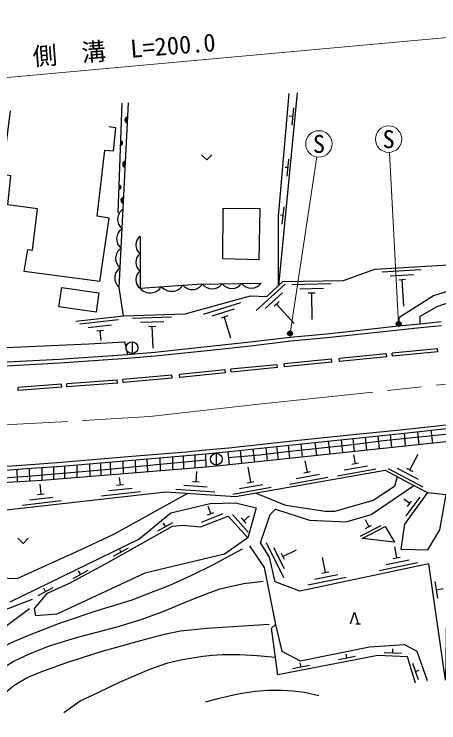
# Model space of a CAD drawing. Units: millimetres at full size, sheet at 1:1000; details may follow other scales. Extents: x 40000 to 680000, y 20000 to 380000.
# Drawn here: x 483970 to 527335, y 246693 to 319064 of the extents above; entities that cross this region are included whole.
import ezdxf
from ezdxf.enums import TextEntityAlignment as Align

# ---------------------------------------------------------------- set-up
doc = ezdxf.new("R2010")
doc.units = ezdxf.units.MM
doc.header["$LTSCALE"] = 1000
doc.linetypes.add('CHAIN', pattern=[18.5, 12, -1.5, 3.5, -1.5])
for name, color, linetype, lineweight in [('M-BGD', 7, 'Continuous', 25), ('M-BGD-HTXT', 7, 'Continuous', 13), ('M-BMK', 2, 'CHAIN', 13), ('M-STR-HTXT', 7, 'Continuous', 13), ('M-STR-STRC', 7, 'Continuous', 25)]:
    doc.layers.add(name, color=color, linetype=linetype, lineweight=lineweight)
doc.styles.add('ＭＳ ゴシック', font='')
doc.styles.get('ＭＳ ゴシック').set_extended_font_data('MS Gothic')

msp = doc.modelspace()

# ---------------------------------------------------------------- hatches: boundary and pattern name
at = {"layer": 'M-BGD'}
for points in [[(495519, 307955), (495564, 308579, 0.84072)], [(494854, 305699), (494869, 306137, -0.84072)], [(495337, 304050), (495292, 303426, -0.84072)], [(494687, 301176), (494702, 301613, -0.84072)], [(495153, 300384), (495108, 299760, -0.84072)]]:
    msp.add_hatch(color=256, dxfattribs=at).paths.add_polyline_path(points)
at = {"layer": 'M-STR-STRC'}
for points in [[(523448, 287550, -0.41421), (523348, 287211, -0.41421), (523009, 287311, -1)], [(512359, 286582, -0.41421), (512259, 286243, -0.41421), (511920, 286343, -1)]]:
    msp.add_hatch(color=256, dxfattribs=at).paths.add_polyline_path(points)

# ---------------------------------------------------------------- linework, layer by layer
at = {"layer": 'M-BGD'}
for p, q in [((494599, 298783), (495011, 309992)), ((512346, 307742), (512517, 309484)), ((495519, 307955), (495564, 308579)), ((512431, 308613), (512067, 308649)), ((494869, 306137), (494854, 305699)), ((495292, 303426), (495337, 304050)), ((511846, 302523), (512017, 304265)), ((511931, 303394), (511651, 303421)), ((494702, 301613), (494687, 301176)), ((495108, 299760), (495153, 300384)), ((511354, 297632), (511525, 299374)), ((511439, 298503), (511159, 298530)), ((525525, 292958), (521533, 292700)), ((524756, 292457), (522361, 292302)), ((523936, 291953), (523238, 291908)), ((523555, 291929), (523729, 289239)), ((511651, 291492), (508693, 288800)), ((516335, 291510), (512335, 291432)), ((515544, 291044), (513144, 290997)), ((511363, 290621), (509587, 289005)), ((514703, 290578), (514003, 290564)), ((514320, 290570), (514373, 287876)), ((507080, 289599), (503265, 288397)), ((511037, 289716), (510519, 289245)), ((506452, 288929), (504163, 288208)), ((510754, 289458), (512567, 287465)), ((500045, 288123), (496048, 287992)), ((505777, 288245), (505109, 288034)), ((505412, 288130), (506076, 286023)), ((494639, 287838), (490664, 287390)), ((499261, 287647), (496862, 287568)), ((493895, 287301), (491510, 287033)), ((493100, 286759), (492405, 286681)), ((492720, 286716), (492829, 285750)), ((498426, 287169), (497726, 287146)), ((498043, 287157), (498116, 284949)), ((496006, 285601), (496006, 284401)), ((527197, 284892), (522580, 284430)), ((522610, 284132), (522580, 284430)), ((527233, 284594), (522610, 284132)), ((527233, 284594), (527197, 284892)), ((516383, 283840), (511558, 283340)), ((516412, 283541), (516383, 283840)), ((521982, 284370), (517149, 283908)), ((517177, 283609), (517149, 283908)), ((522012, 284071), (517177, 283609)), ((522012, 284071), (521982, 284370)), ((510821, 283264), (506094, 282812)), ((510851, 282966), (510821, 283264)), ((511589, 283042), (511558, 283340)), ((516412, 283541), (511589, 283042)), ((505512, 282743), (500840, 282261)), ((500872, 281962), (500840, 282261)), ((505545, 282445), (500872, 281962)), ((505545, 282445), (505512, 282743)), ((506126, 282514), (506094, 282812)), ((510851, 282966), (506126, 282514)), ((494485, 281695), (489338, 281300)), ((494509, 281396), (494485, 281695)), ((500087, 282181), (495082, 281744)), ((495107, 281445), (495082, 281744)), ((500116, 281882), (495107, 281445)), ((500116, 281882), (500087, 282181)), ((488812, 281263), (484366, 280942)), ((484393, 280643), (484366, 280942)), ((488833, 280963), (484393, 280643)), ((488833, 280963), (488812, 281263)), ((489360, 281001), (489338, 281300)), ((494509, 281396), (489360, 281001)), ((526711, 275238), (526565, 276567)), ((518709, 274390), (518600, 275741)), ((519970, 274524), (519835, 275866)), ((521276, 274662), (521142, 275997)), ((522536, 274796), (522403, 276123)), ((523938, 274944), (523815, 276265)), ((525342, 275093), (525197, 276417)), ((512132, 273693), (511987, 275044)), ((513427, 273830), (513285, 275184)), ((514866, 273983), (514724, 275335)), ((516226, 274127), (516084, 275477)), ((517547, 274267), (517405, 275616)), ((505957, 273038), (505834, 274382)), ((507215, 273172), (507071, 274514)), ((508534, 273311), (508389, 274656)), ((509846, 273450), (509700, 274798)), ((510954, 273568), (510808, 274917)), ((497632, 272310), (497568, 273650)), ((498917, 272413), (498870, 273757)), ((500187, 272515), (500164, 273863)), ((501303, 272604), (501274, 273955)), ((502463, 272697), (502440, 274064)), ((503579, 272786), (503555, 274173)), ((504609, 274219), (504609, 273019)), ((518816, 273180), (518653, 274077)), ((524386, 272513), (525230, 274130)), ((488031, 271543), (488027, 272857)), ((489159, 271633), (489130, 272942)), ((490414, 271733), (490409, 273050)), ((491729, 271839), (491712, 273159)), ((492841, 271927), (492811, 273252)), ((493848, 272008), (493822, 273337)), ((495120, 272110), (495100, 273445)), ((496382, 272211), (496350, 273549)), ((513912, 272309), (513702, 273461)), ((517685, 272516), (520046, 272947)), ((518440, 273111), (519129, 273237)), ((484299, 271299), (484281, 272583)), ((485557, 271372), (485527, 272672)), ((486843, 271448), (486818, 272768)), ((502553, 271316), (502623, 272354)), ((508127, 271281), (507851, 272792)), ((513536, 272240), (514224, 272366)), ((516978, 271929), (520913, 272648)), ((522168, 272655), (525714, 270805)), ((523085, 272684), (525213, 271574)), ((524047, 272690), (524668, 272366)), ((494813, 270990), (494732, 271754)), ((512074, 271058), (516009, 271777)), ((512780, 271644), (515141, 272076)), ((486724, 270054), (486609, 271057)), ((494432, 270950), (495129, 271024)), ((501292, 270951), (503687, 270788)), ((502171, 271342), (502869, 271295)), ((506289, 270030), (510224, 270749)), ((506995, 270617), (509356, 271048)), ((507751, 271212), (508439, 271338)), ((486344, 270011), (487039, 270091)), ((492886, 269881), (496864, 270302)), ((493635, 270413), (496021, 270666)), ((500464, 270556), (504455, 270285)), ((484808, 268928), (488782, 269385)), ((485551, 269466), (487935, 269741)), ((524368, 269083), (523755, 269546)), ((523984, 267828), (525431, 269743)), ((524137, 268778), (524559, 269336)), ((504069, 268064), (503786, 268777)), ((503090, 267190), (505320, 268077)), ((503714, 267922), (504364, 268181)), ((506259, 267954), (507855, 266162)), ((507415, 267332), (507988, 267843)), ((498652, 266307), (500187, 267147)), ((499418, 266726), (499221, 267086)), ((507160, 267618), (507626, 267096)), ((520189, 266728), (519838, 267411)), ((519299, 265764), (521433, 266862)), ((519849, 266553), (520471, 266873)), ((509699, 265098), (511490, 261522)), ((494126, 263709), (495661, 264549)), ((494892, 264128), (494759, 264372)), ((510460, 264584), (511535, 262438)), ((511414, 263684), (512788, 264371)), ((523060, 263545), (522831, 264676)), ((511243, 264026), (511556, 263400)), ((515775, 262066), (515470, 263572)), ((522685, 263469), (523371, 263608)), ((521247, 262259), (525167, 263054)), ((521942, 262859), (524294, 263336)), ((489980, 261446), (491516, 262286)), ((490747, 261865), (490550, 262226)), ((515400, 261990), (516086, 262129)), ((513962, 260780), (517882, 261575)), ((514656, 261380), (517008, 261857)), ((526912, 261139), (527212, 259415)), ((486415, 259680), (487951, 260520)), ((487182, 260100), (486984, 260460)), ((527062, 260279), (527777, 260403)), ((518847, 256811), (519349, 256811)), ((522631, 253848), (522650, 254258)), ((517082, 253144), (518798, 253486)), ((517939, 253315), (517858, 253718)), ((521759, 253888), (523507, 253807)), ((512404, 252240), (514121, 252581)), ((513261, 252410), (513181, 252813)), ((524663, 252773), (525209, 251110)), ((524936, 251943), (525326, 252071))]:
    msp.add_line(p, q, dxfattribs=at)
for points in [[(512885, 311042), (510946, 291338), (510953, 298411), (512042, 310964)], [(495122, 288246), (494684, 291156), (495629, 310009)], [(492729, 291761), (485003, 292768), (485350, 295038), (485844, 294974), (486342, 299173), (483314, 299606), (483643, 302547), (482782, 302694), (483579, 309194)], [(492729, 291761), (493667, 298235), (492444, 298428), (493229, 305192), (494107, 305113), (494365, 307453), (493643, 307548)], [(503107, 304709), (503637, 304179), (504168, 304709)], [(525424, 287454), (525440, 288208), (527158, 289218), (537420, 292804), (541513, 295425), (547005, 296228), (554411, 297362), (559917, 298168), (567379, 299217), (568341, 299714)], [(496835, 296376), (496822, 291075), (502671, 291493), (509194, 291605)], [(490253, 287703), (495122, 288246), (501424, 288470), (508111, 290284), (509774, 290246), (511401, 291762), (517588, 291849), (520789, 293031), (530092, 293583), (537684, 295495), (539937, 295534), (536848, 293475), (526776, 290300), (523252, 288058), (523222, 287234)], [(438842, 285709), (444848, 284609), (448385, 284044), (452125, 283773), (456570, 283477), (461483, 283309), (468846, 283228), (476249, 283226), (482585, 283531), (488580, 283840), (495526, 284318), (498320, 284556), (503977, 285164), (508066, 285587), (512169, 286090), (515900, 286435), (523222, 287234), (525424, 287454), (527563, 287681)], [(438790, 285312), (444780, 284215), (448339, 283647), (452097, 283374), (456550, 283077), (461474, 282909), (468844, 282828), (476258, 282826), (482605, 283131), (488604, 283441), (495557, 283919), (498358, 284158), (504018, 284766), (508111, 285189), (512211, 285692), (515940, 286037), (523263, 286836), (525465, 287056), (527611, 287284)], [(444848, 284609), (445148, 285091), (447480, 285095), (450183, 284768), (452911, 284599), (470465, 284384), (476174, 284655), (483906, 285047), (491601, 285411), (495224, 285586), (495560, 284320)], [(458271, 269577), (468683, 269009), (470805, 268354), (474108, 267424), (499444, 270289), (506571, 269794), (521852, 272508), (524774, 270932), (526164, 270211), (528091, 270011), (529860, 270084), (552672, 272813), (554048, 272935), (555909, 273188), (574847, 278587), (577249, 279442)], [(575149, 278695), (568037, 278694), (561956, 278585), (549686, 277628), (547296, 277420), (505957, 273038), (503579, 272786), (486843, 271448), (475729, 270795), (469369, 270694), (469369, 271891)], [(505889, 273778), (506210, 273811), (509069, 274077), (511555, 274364), (515340, 274766), (518232, 275080), (521682, 275520), (527351, 276107), (535399, 276970), (541917, 277613), (545727, 278001), (547229, 278132)], [(458671, 272485), (467534, 272291), (469363, 272291), (471741, 272320), (474363, 272396), (478066, 272596), (481728, 272803), (485199, 273049), (488811, 273317), (495980, 273920), (501540, 274378), (503517, 274571), (505880, 274788), (512989, 275555), (518559, 276139), (523773, 276663), (532074, 277575)], [(458655, 272085), (467530, 271891), (469365, 271891), (471749, 271920), (474380, 271996), (478088, 272196), (481753, 272403), (485228, 272650), (488842, 272918), (496013, 273521), (501576, 273980), (503555, 274173), (505920, 274390), (513031, 275157), (518600, 275741), (523815, 276265), (532120, 277178)], [(469369, 271240), (471436, 271250), (473899, 271277), (477637, 271404), (480866, 271576), (485375, 271892), (488938, 272195), (493668, 272582), (498498, 273059), (503566, 273540)], [(523075, 271849), (522817, 270836), (520630, 269406), (516673, 268260), (515730, 268273), (511707, 268896), (508623, 270158)], [(529860, 270084), (528249, 266111), (528006, 251058), (526319, 262941), (513133, 260136), (510628, 261078), (510032, 263606), (509135, 265072), (510097, 267976), (510641, 268497), (514139, 267377), (517863, 267226), (520423, 267964), (524774, 270932)], [(474108, 267424), (478124, 263748), (480614, 261576), (484260, 261423), (490441, 264208), (494090, 265928), (496133, 267043), (501702, 270132)], [(526164, 270211), (523832, 266977), (523456, 264424), (526227, 264369), (527441, 266389), (528091, 270011)], [(483561, 259040), (496691, 265435), (499965, 268154), (503993, 269075), (506569, 269174), (508680, 268644), (507834, 265571), (505452, 263903), (497328, 261989), (488328, 257796), (486198, 257606), (486049, 258359), (487376, 259924), (489627, 260962), (493283, 262927), (500152, 266774), (501180, 266887), (502991, 266696), (505832, 267782), (507834, 265571)], [(484353, 265538), (484884, 265008), (485414, 265538)], [(476189, 246981), (476428, 248023), (477088, 249474), (477782, 250476), (478590, 251370), (479644, 252301), (480911, 253278), (482073, 254051), (483690, 254887), (485135, 255501), (488609, 256865), (492443, 258158), (496035, 259270), (497766, 259930), (499789, 260717), (502126, 261778), (504341, 262860), (507271, 264468)], [(508018, 264769), (509494, 262559), (510660, 256750), (511305, 254018), (513180, 253031), (520242, 254457), (523841, 254702), (525093, 254006), (526146, 251024)], [(478214, 247174), (478691, 248199), (479409, 249218), (480288, 250270), (481199, 251140), (482346, 252021), (483949, 252996), (485608, 253756), (487589, 254546), (490319, 255404), (494484, 256487), (496955, 257249), (499095, 258034), (502291, 259339), (504038, 260026), (505005, 260362), (506457, 260727), (507410, 260929), (509386, 261168)], [(471231, 247393), (471248, 248759), (471344, 249867), (471494, 250552), (471831, 251347), (472367, 252239), (472915, 252846), (473589, 253471), (474876, 254486), (475716, 255108), (476663, 255757), (477212, 256018), (477905, 256278), (485829, 259329)], [(473907, 247208), (474264, 248386), (474746, 249323), (475590, 250501), (476312, 251301), (477888, 252598), (479320, 253726), (481221, 255176), (485550, 258353)], [(518323, 256811), (518711, 257999), (519099, 256811)], [(480564, 246693), (481773, 248418), (482702, 249481), (483952, 250492), (485301, 251315), (486795, 251946), (489248, 252803), (492867, 253992), (496770, 255060), (499333, 255749), (500972, 256076), (503637, 256351), (510004, 256768)], [(524970, 250755), (524135, 253429), (521099, 253582), (510902, 251598), (510233, 256360), (510660, 256750)], [(489042, 247737), (490714, 248923), (492531, 249794), (494724, 250832), (497833, 252189), (499676, 252811), (501156, 253166), (503232, 253491), (504235, 253597), (505229, 253677), (507005, 253667), (508790, 253562), (510648, 253406)], [(503518, 248821), (504682, 249155), (506049, 249494), (507043, 249703), (508566, 249921), (509875, 250028), (511342, 250028), (512417, 249963), (513624, 249817), (515089, 249493)]]:
    msp.add_lwpolyline(points, dxfattribs=at)
for points in [[(505262, 294085), (505308, 299264), (509055, 299215), (508944, 293980)], [(488835, 291149), (492606, 290590), (492336, 288638), (488519, 289163)], [(521849, 266749), (522798, 265156), (519499, 265511)]]:
    msp.add_lwpolyline(points, close=True, dxfattribs=at)
for centre in [(496006, 285001), (504609, 273619)]:
    msp.add_circle(centre, 600, dxfattribs=at)
for centre, radius, start, end in [((495596, 308263), 318, 95.80002, 256.01776), ((494823, 305919), 222, 277.90227, 78.12), ((495369, 303734), 318, 95.80002, 256.01776), ((494657, 301396), 222, 277.90227, 78.12), ((495185, 300068), 318, 95.80002, 256.01776), ((495783, 298109), 1250, 124.00017, 230.26038), ((495683, 296112), 1250, 124.00017, 230.26038), ((497495, 295491), 1104, 126.73447, 232.99467), ((495583, 294114), 1250, 124.00017, 230.26038), ((497491, 293724), 1104, 126.73447, 232.99467), ((495483, 292117), 1250, 124.00017, 230.26038), ((497487, 291957), 1104, 126.73447, 232.99467), ((497858, 291974), 1371, 220.95217, 327.21238), ((500046, 292130), 1371, 220.95217, 327.21238), ((502154, 292194), 1250, 220.11841, 326.37861), ((504182, 292269), 1250, 217.85513, 324.11533), ((506181, 292303), 1250, 217.85513, 324.11533), ((508181, 292338), 1250, 217.85513, 324.11533)]:
    msp.add_arc(centre, radius, start, end, dxfattribs=at)
at = {"layer": 'M-BGD-HTXT'}
for p, q in [((523229, 287431), (522281, 304953)), ((512139, 286462), (514890, 304479))]:
    msp.add_line(p, q, dxfattribs=at)
for centre in [(522208, 306301), (515093, 305814)]:
    msp.add_circle(centre, 1350, dxfattribs=at)
at = {"layer": 'M-BMK'}
msp.add_lwpolyline([(435767, 279370), (441913, 278291), (447261, 277599), (449981, 277288), (452638, 277040), (456124, 276767), (459693, 276588), (466895, 276465), (477462, 276840), (491043, 277567), (497837, 277978), (508663, 279207), (529902, 281462)], dxfattribs=at)
at = {"layer": 'M-STR-HTXT'}
msp.add_lwpolyline([(401886, 331119), (405082, 329170), (408657, 327061), (413970, 324267), (418022, 322320), (421492, 320851), (427669, 318481), (432082, 317040), (438501, 315237), (442894, 314232), (446246, 313568), (451201, 312792), (455737, 312249), (459947, 311923), (463908, 311736), (471704, 311778), (475515, 311904), (482120, 312507), (578741, 321295)], dxfattribs=at)
at = {"layer": 'M-STR-STRC'}
for centre in [(523229, 287431), (512139, 286462)]:
    msp.add_circle(centre, 250, dxfattribs=at)

# ---------------------------------------------------------------- texts
at = {"layer": 'M-BGD-HTXT', "style": 'ＭＳ ゴシック'}
for p in [(522208, 306301), (515093, 305814)]:
    msp.add_text('S', height=1833, dxfattribs=at).set_placement(p, align=Align.MIDDLE_CENTER)
at = {"layer": 'M-STR-HTXT', "style": 'ＭＳ ゴシック'}
msp.add_text('側\u3000溝\u3000L=200.0', height=1833, rotation=4.544, dxfattribs=at).set_placement((495308, 314007), align=Align.BOTTOM_CENTER)

doc.saveas('drawing.dxf')
